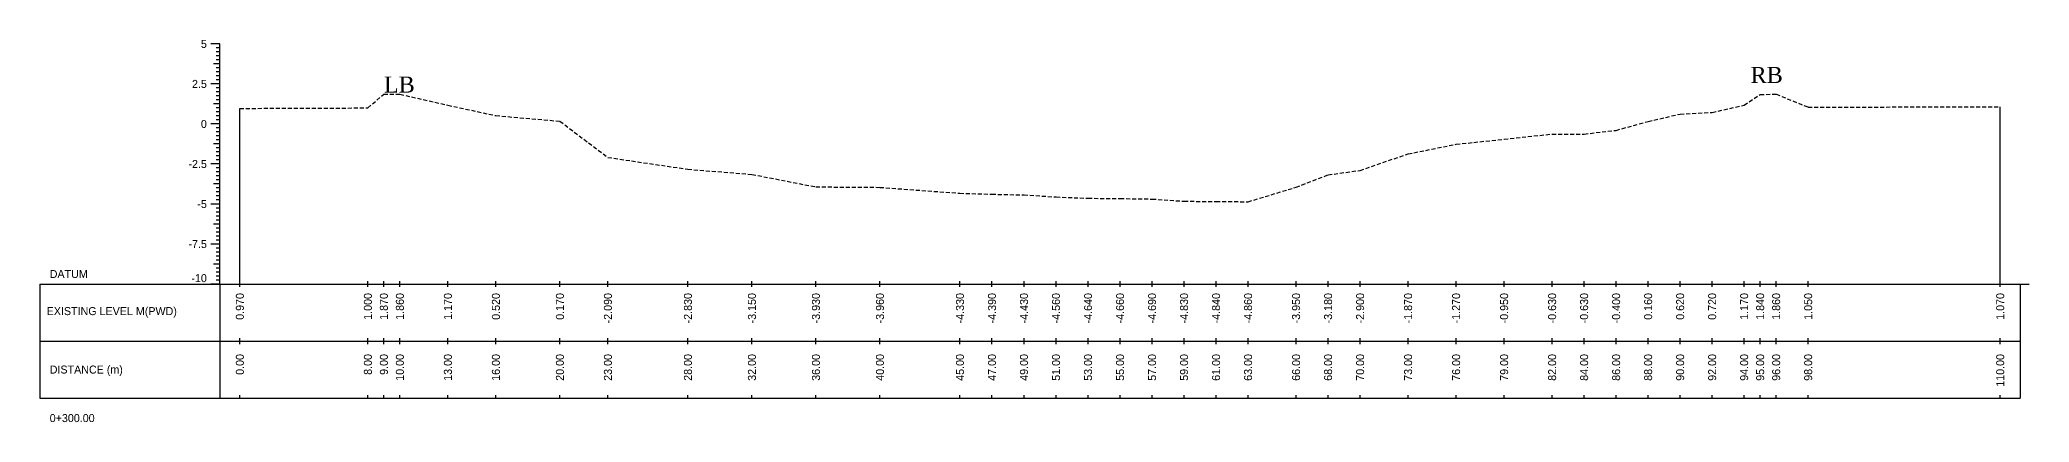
# Model space of a CAD drawing. Header units: inches. Extents: x 2527 to 3799, y -2520 to -1051.
# Drawn here: x 2819.9 to 2944.3, y -1492.1 to -1468.2 of the extents above; entities that cross this region are included whole.
import ezdxf
from ezdxf.enums import TextEntityAlignment as Align

# ---------------------------------------------------------------- set-up
doc = ezdxf.new("R2010")
doc.units = ezdxf.units.IN
doc.header["$MEASUREMENT"] = 0
doc.linetypes.add('HIDDEN', pattern=[0.375, 0.25, -0.125])
doc.layers.add('CS_Drawing', color=7, linetype='Continuous')
doc.layers.add('GL', color=3, linetype='HIDDEN')
doc.styles.add('romans', font='romans.shx')

msp = doc.modelspace()

# ---------------------------------------------------------------- linework, layer by layer
at = {"layer": 'CS_Drawing'}
for p, q in [((2831.2, -1468.49), (2830.64, -1468.49)), ((2831.2, -1468.49), (2830.81, -1468.49)), ((2831.2, -1468.49), (2830.97, -1468.49)), ((2831.2, -1468.74), (2830.97, -1468.74)), ((2831.2, -1468.99), (2830.97, -1468.99)), ((2831.2, -1469.24), (2830.97, -1469.24)), ((2831.2, -1483.49), (2831.2, -1468.49)), ((2831.2, -1469.74), (2830.81, -1469.74)), ((2831.2, -1469.49), (2830.97, -1469.49)), ((2831.2, -1469.74), (2830.97, -1469.74)), ((2831.2, -1469.99), (2830.97, -1469.99)), ((2831.2, -1470.24), (2830.97, -1470.24)), ((2831.2, -1470.49), (2830.97, -1470.49)), ((2831.2, -1470.99), (2830.64, -1470.99)), ((2831.2, -1470.99), (2830.81, -1470.99)), ((2831.2, -1470.74), (2830.97, -1470.74)), ((2831.2, -1470.99), (2830.97, -1470.99)), ((2831.2, -1471.24), (2830.97, -1471.24)), ((2831.2, -1471.49), (2830.97, -1471.49)), ((2831.2, -1471.74), (2830.97, -1471.74)), ((2831.2, -1472.24), (2830.81, -1472.24)), ((2831.2, -1471.99), (2830.97, -1471.99)), ((2831.2, -1472.24), (2830.97, -1472.24)), ((2831.2, -1472.49), (2830.97, -1472.49)), ((2831.2, -1472.74), (2830.97, -1472.74)), ((2831.2, -1472.99), (2830.97, -1472.99)), ((2832.45, -1483.49), (2832.45, -1472.52)), ((2942.45, -1483.49), (2942.45, -1472.42)), ((2831.2, -1473.49), (2830.64, -1473.49)), ((2831.2, -1473.49), (2830.81, -1473.49)), ((2831.2, -1473.24), (2830.97, -1473.24)), ((2831.2, -1473.49), (2830.97, -1473.49)), ((2831.2, -1473.74), (2830.97, -1473.74)), ((2831.2, -1473.99), (2830.97, -1473.99)), ((2831.2, -1474.24), (2830.97, -1474.24)), ((2831.2, -1474.74), (2830.81, -1474.74)), ((2831.2, -1474.49), (2830.97, -1474.49)), ((2831.2, -1474.74), (2830.97, -1474.74)), ((2831.2, -1474.99), (2830.97, -1474.99)), ((2831.2, -1475.24), (2830.97, -1475.24)), ((2831.2, -1475.49), (2830.97, -1475.49)), ((2831.2, -1475.99), (2830.64, -1475.99)), ((2831.2, -1475.99), (2830.81, -1475.99)), ((2831.2, -1475.74), (2830.97, -1475.74)), ((2831.2, -1475.99), (2830.97, -1475.99)), ((2831.2, -1476.24), (2830.97, -1476.24)), ((2831.2, -1476.49), (2830.97, -1476.49)), ((2831.2, -1476.74), (2830.97, -1476.74)), ((2831.2, -1477.24), (2830.81, -1477.24)), ((2831.2, -1476.99), (2830.97, -1476.99)), ((2831.2, -1477.24), (2830.97, -1477.24)), ((2831.2, -1477.49), (2830.97, -1477.49)), ((2831.2, -1477.74), (2830.97, -1477.74)), ((2831.2, -1477.99), (2830.97, -1477.99)), ((2831.2, -1478.49), (2830.64, -1478.49)), ((2831.2, -1478.49), (2830.81, -1478.49)), ((2831.2, -1478.24), (2830.97, -1478.24)), ((2831.2, -1478.49), (2830.97, -1478.49)), ((2831.2, -1478.74), (2830.97, -1478.74)), ((2831.2, -1478.99), (2830.97, -1478.99)), ((2831.2, -1479.24), (2830.97, -1479.24)), ((2831.2, -1479.74), (2830.81, -1479.74)), ((2831.2, -1479.49), (2830.97, -1479.49)), ((2831.2, -1479.74), (2830.97, -1479.74)), ((2831.2, -1479.99), (2830.97, -1479.99)), ((2831.2, -1480.24), (2830.97, -1480.24)), ((2831.2, -1480.49), (2830.97, -1480.49)), ((2831.2, -1480.99), (2830.64, -1480.99)), ((2831.2, -1480.99), (2830.81, -1480.99)), ((2831.2, -1480.74), (2830.97, -1480.74)), ((2831.2, -1480.99), (2830.97, -1480.99)), ((2831.2, -1481.24), (2830.97, -1481.24)), ((2831.2, -1481.49), (2830.97, -1481.49)), ((2831.2, -1481.74), (2830.97, -1481.74)), ((2831.2, -1482.24), (2830.81, -1482.24)), ((2831.2, -1481.99), (2830.97, -1481.99)), ((2831.2, -1482.24), (2830.97, -1482.24)), ((2831.2, -1482.49), (2830.97, -1482.49)), ((2831.2, -1482.74), (2830.97, -1482.74)), ((2831.2, -1482.99), (2830.97, -1482.99)), ((2819.95, -1483.49), (2831.2, -1483.49)), ((2819.95, -1483.49), (2819.95, -1490.61)), ((2831.2, -1483.49), (2830.64, -1483.49)), ((2831.2, -1483.49), (2830.81, -1483.49)), ((2831.2, -1483.24), (2830.97, -1483.24)), ((2831.2, -1483.49), (2830.97, -1483.49)), ((2831.2, -1483.49), (2943.7, -1483.49)), ((2831.2, -1483.49), (2831.2, -1490.61)), ((2832.45, -1483.67), (2832.45, -1483.3)), ((2840.45, -1483.67), (2840.45, -1483.3)), ((2841.45, -1483.67), (2841.45, -1483.3)), ((2842.45, -1483.67), (2842.45, -1483.3)), ((2845.45, -1483.67), (2845.45, -1483.3)), ((2848.45, -1483.67), (2848.45, -1483.3)), ((2852.45, -1483.67), (2852.45, -1483.3)), ((2855.45, -1483.67), (2855.45, -1483.3)), ((2860.45, -1483.67), (2860.45, -1483.3)), ((2864.45, -1483.67), (2864.45, -1483.3)), ((2868.45, -1483.67), (2868.45, -1483.3)), ((2872.45, -1483.67), (2872.45, -1483.3)), ((2877.45, -1483.67), (2877.45, -1483.3)), ((2879.45, -1483.67), (2879.45, -1483.3)), ((2881.45, -1483.67), (2881.45, -1483.3)), ((2883.45, -1483.67), (2883.45, -1483.3)), ((2885.45, -1483.67), (2885.45, -1483.3)), ((2887.45, -1483.67), (2887.45, -1483.3)), ((2889.45, -1483.67), (2889.45, -1483.3)), ((2891.45, -1483.67), (2891.45, -1483.3)), ((2893.45, -1483.67), (2893.45, -1483.3)), ((2895.45, -1483.67), (2895.45, -1483.3)), ((2898.45, -1483.67), (2898.45, -1483.3)), ((2900.45, -1483.67), (2900.45, -1483.3)), ((2902.45, -1483.67), (2902.45, -1483.3)), ((2905.45, -1483.67), (2905.45, -1483.3)), ((2908.45, -1483.67), (2908.45, -1483.3)), ((2911.45, -1483.67), (2911.45, -1483.3)), ((2914.45, -1483.67), (2914.45, -1483.3)), ((2916.45, -1483.67), (2916.45, -1483.3)), ((2918.45, -1483.67), (2918.45, -1483.3)), ((2920.45, -1483.67), (2920.45, -1483.3)), ((2922.45, -1483.67), (2922.45, -1483.3)), ((2924.45, -1483.67), (2924.45, -1483.3)), ((2926.45, -1483.67), (2926.45, -1483.3)), ((2927.45, -1483.67), (2927.45, -1483.3)), ((2928.45, -1483.67), (2928.45, -1483.3)), ((2930.45, -1483.67), (2930.45, -1483.3)), ((2942.45, -1483.67), (2942.45, -1483.3)), ((2943.7, -1483.49), (2944.26, -1483.49)), ((2943.7, -1483.49), (2944.09, -1483.49)), ((2943.7, -1483.49), (2943.92, -1483.49)), ((2943.7, -1483.49), (2943.7, -1490.61)), ((2819.95, -1487.05), (2831.2, -1487.05)), ((2831.2, -1487.05), (2943.7, -1487.05)), ((2831.2, -1487.05), (2943.7, -1487.05)), ((2832.45, -1487.24), (2832.45, -1486.86)), ((2840.45, -1487.24), (2840.45, -1486.86)), ((2841.45, -1487.24), (2841.45, -1486.86)), ((2842.45, -1487.24), (2842.45, -1486.86)), ((2845.45, -1487.24), (2845.45, -1486.86)), ((2848.45, -1487.24), (2848.45, -1486.86)), ((2852.45, -1487.24), (2852.45, -1486.86)), ((2855.45, -1487.24), (2855.45, -1486.86)), ((2860.45, -1487.24), (2860.45, -1486.86)), ((2864.45, -1487.24), (2864.45, -1486.86)), ((2868.45, -1487.24), (2868.45, -1486.86)), ((2872.45, -1487.24), (2872.45, -1486.86)), ((2877.45, -1487.24), (2877.45, -1486.86)), ((2879.45, -1487.24), (2879.45, -1486.86)), ((2881.45, -1487.24), (2881.45, -1486.86)), ((2883.45, -1487.24), (2883.45, -1486.86)), ((2885.45, -1487.24), (2885.45, -1486.86)), ((2887.45, -1487.24), (2887.45, -1486.86)), ((2889.45, -1487.24), (2889.45, -1486.86)), ((2891.45, -1487.24), (2891.45, -1486.86)), ((2893.45, -1487.24), (2893.45, -1486.86)), ((2895.45, -1487.24), (2895.45, -1486.86)), ((2898.45, -1487.24), (2898.45, -1486.86)), ((2900.45, -1487.24), (2900.45, -1486.86)), ((2902.45, -1487.24), (2902.45, -1486.86)), ((2905.45, -1487.24), (2905.45, -1486.86)), ((2908.45, -1487.24), (2908.45, -1486.86)), ((2911.45, -1487.24), (2911.45, -1486.86)), ((2914.45, -1487.24), (2914.45, -1486.86)), ((2916.45, -1487.24), (2916.45, -1486.86)), ((2918.45, -1487.24), (2918.45, -1486.86)), ((2920.45, -1487.24), (2920.45, -1486.86)), ((2922.45, -1487.24), (2922.45, -1486.86)), ((2924.45, -1487.24), (2924.45, -1486.86)), ((2926.45, -1487.24), (2926.45, -1486.86)), ((2927.45, -1487.24), (2927.45, -1486.86)), ((2928.45, -1487.24), (2928.45, -1486.86)), ((2930.45, -1487.24), (2930.45, -1486.86)), ((2942.45, -1487.24), (2942.45, -1486.86)), ((2832.45, -1490.61), (2832.45, -1490.42)), ((2840.45, -1490.61), (2840.45, -1490.42)), ((2841.45, -1490.61), (2841.45, -1490.42)), ((2842.45, -1490.61), (2842.45, -1490.42)), ((2845.45, -1490.61), (2845.45, -1490.42)), ((2848.45, -1490.61), (2848.45, -1490.42)), ((2852.45, -1490.61), (2852.45, -1490.42)), ((2855.45, -1490.61), (2855.45, -1490.42)), ((2860.45, -1490.61), (2860.45, -1490.42)), ((2864.45, -1490.61), (2864.45, -1490.42)), ((2868.45, -1490.61), (2868.45, -1490.42)), ((2872.45, -1490.61), (2872.45, -1490.42)), ((2877.45, -1490.61), (2877.45, -1490.42)), ((2879.45, -1490.61), (2879.45, -1490.42)), ((2881.45, -1490.61), (2881.45, -1490.42)), ((2883.45, -1490.61), (2883.45, -1490.42)), ((2885.45, -1490.61), (2885.45, -1490.42)), ((2887.45, -1490.61), (2887.45, -1490.42)), ((2889.45, -1490.61), (2889.45, -1490.42)), ((2891.45, -1490.61), (2891.45, -1490.42)), ((2893.45, -1490.61), (2893.45, -1490.42)), ((2895.45, -1490.61), (2895.45, -1490.42)), ((2898.45, -1490.61), (2898.45, -1490.42)), ((2900.45, -1490.61), (2900.45, -1490.42)), ((2902.45, -1490.61), (2902.45, -1490.42)), ((2905.45, -1490.61), (2905.45, -1490.42)), ((2908.45, -1490.61), (2908.45, -1490.42)), ((2911.45, -1490.61), (2911.45, -1490.42)), ((2914.45, -1490.61), (2914.45, -1490.42)), ((2916.45, -1490.61), (2916.45, -1490.42)), ((2918.45, -1490.61), (2918.45, -1490.42)), ((2920.45, -1490.61), (2920.45, -1490.42)), ((2922.45, -1490.61), (2922.45, -1490.42)), ((2924.45, -1490.61), (2924.45, -1490.42)), ((2926.45, -1490.61), (2926.45, -1490.42)), ((2927.45, -1490.61), (2927.45, -1490.42)), ((2928.45, -1490.61), (2928.45, -1490.42)), ((2930.45, -1490.61), (2930.45, -1490.42)), ((2942.45, -1490.61), (2942.45, -1490.42)), ((2819.95, -1490.61), (2831.2, -1490.61)), ((2831.2, -1490.61), (2943.7, -1490.61))]:
    msp.add_line(p, q, dxfattribs=at)
at = {"layer": 'GL'}
msp.add_lwpolyline([(2832.45, -1472.52), (2840.45, -1472.49), (2841.45, -1471.62), (2842.45, -1471.63), (2845.45, -1472.32), (2848.45, -1472.97), (2852.45, -1473.32), (2855.45, -1475.58), (2860.45, -1476.32), (2864.45, -1476.64), (2868.45, -1477.42), (2872.45, -1477.45), (2877.45, -1477.82), (2879.45, -1477.88), (2881.45, -1477.92), (2883.45, -1478.05), (2885.45, -1478.13), (2887.45, -1478.15), (2889.45, -1478.18), (2891.45, -1478.32), (2893.45, -1478.33), (2895.45, -1478.35), (2898.45, -1477.44), (2900.45, -1476.67), (2902.45, -1476.39), (2905.45, -1475.36), (2908.45, -1474.76), (2911.45, -1474.44), (2914.45, -1474.12), (2916.45, -1474.12), (2918.45, -1473.89), (2920.45, -1473.33), (2922.45, -1472.87), (2924.45, -1472.77), (2926.45, -1472.32), (2927.45, -1471.65), (2928.45, -1471.63), (2930.45, -1472.44), (2942.45, -1472.42)], dxfattribs=at)

# ---------------------------------------------------------------- texts
at = {"char_height": 1, "width": 87.7722, "attachment_point": 1, "style": 'romans'}
for s, insert in [('{\\fTimes New Roman|b0|i0|c0|p18;LB}', (2841.45, -1470.53)), ('{\\fTimes New Roman|b0|i0|c0|p18;RB}', (2926.85, -1469.93))]:
    msp.add_mtext(s, dxfattribs=dict(at, insert=insert))
at = {"layer": 'CS_Drawing'}
for s, p in [('5', (2830.39, -1468.49)), ('2.5', (2830.39, -1470.99)), ('0', (2830.39, -1473.49)), ('-2.5', (2830.39, -1475.99)), ('-5', (2830.39, -1478.49)), ('-7.5', (2830.39, -1480.99))]:
    msp.add_text(s, height=0.5, dxfattribs=at).set_placement(p, align=Align.MIDDLE_RIGHT)
for s, p in [('DATUM', (2820.57, -1482.86)), ('EXISTING LEVEL M(PWD)', (2820.38, -1485.18)), ('DISTANCE (m)', (2820.57, -1488.83)), ('0+300.00', (2820.57, -1491.86))]:
    msp.add_text(s, height=0.5, dxfattribs=at).set_placement(p, align=Align.MIDDLE_LEFT)
msp.add_text('-10', height=0.5, dxfattribs=at).set_placement((2830.39, -1483.37), align=Align.RIGHT)
for s, p in [('0.970', (2832.45, -1484.05)), ('1.000', (2840.45, -1484.05)), ('1.870', (2841.45, -1484.05)), ('1.860', (2842.45, -1484.05)), ('1.170', (2845.45, -1484.05)), ('0.520', (2848.45, -1484.05)), ('0.170', (2852.45, -1484.05)), ('-2.090', (2855.45, -1484.05)), ('-2.830', (2860.45, -1484.05)), ('-3.150', (2864.45, -1484.05)), ('-3.930', (2868.45, -1484.05)), ('-3.960', (2872.45, -1484.05)), ('-4.330', (2877.45, -1484.05)), ('-4.390', (2879.45, -1484.05)), ('-4.430', (2881.45, -1484.05)), ('-4.560', (2883.45, -1484.05)), ('-4.640', (2885.45, -1484.05)), ('-4.660', (2887.45, -1484.05)), ('-4.690', (2889.45, -1484.05)), ('-4.830', (2891.45, -1484.05)), ('-4.840', (2893.45, -1484.05)), ('-4.860', (2895.45, -1484.05)), ('-3.950', (2898.45, -1484.05)), ('-3.180', (2900.45, -1484.05)), ('-2.900', (2902.45, -1484.05)), ('-1.870', (2905.45, -1484.05)), ('-1.270', (2908.45, -1484.05)), ('-0.950', (2911.45, -1484.05)), ('-0.630', (2914.45, -1484.05)), ('-0.630', (2916.45, -1484.05)), ('-0.400', (2918.45, -1484.05)), ('0.160', (2920.45, -1484.05)), ('0.620', (2922.45, -1484.05)), ('0.720', (2924.45, -1484.05)), ('1.170', (2926.45, -1484.05)), ('1.840', (2927.45, -1484.05)), ('1.860', (2928.45, -1484.05)), ('1.050', (2930.45, -1484.05)), ('1.070', (2942.45, -1484.05)), ('0.00', (2832.45, -1487.86)), ('8.00', (2840.45, -1487.86)), ('9.00', (2841.45, -1487.86)), ('10.00', (2842.45, -1487.86)), ('13.00', (2845.45, -1487.86)), ('16.00', (2848.45, -1487.86)), ('20.00', (2852.45, -1487.86)), ('23.00', (2855.45, -1487.86)), ('28.00', (2860.45, -1487.86)), ('32.00', (2864.45, -1487.86)), ('36.00', (2868.45, -1487.86)), ('40.00', (2872.45, -1487.86)), ('45.00', (2877.45, -1487.86)), ('47.00', (2879.45, -1487.86)), ('49.00', (2881.45, -1487.86)), ('51.00', (2883.45, -1487.86)), ('53.00', (2885.45, -1487.86)), ('55.00', (2887.45, -1487.86)), ('57.00', (2889.45, -1487.86)), ('59.00', (2891.45, -1487.86)), ('61.00', (2893.45, -1487.86)), ('63.00', (2895.45, -1487.86)), ('66.00', (2898.45, -1487.86)), ('68.00', (2900.45, -1487.86)), ('70.00', (2902.45, -1487.86)), ('73.00', (2905.45, -1487.86)), ('76.00', (2908.45, -1487.86)), ('79.00', (2911.45, -1487.86)), ('82.00', (2914.45, -1487.86)), ('84.00', (2916.45, -1487.86)), ('86.00', (2918.45, -1487.86)), ('88.00', (2920.45, -1487.86)), ('90.00', (2922.45, -1487.86)), ('92.00', (2924.45, -1487.86)), ('94.00', (2926.45, -1487.86)), ('95.00', (2927.45, -1487.86)), ('96.00', (2928.45, -1487.86)), ('98.00', (2930.45, -1487.86)), ('110.00', (2942.45, -1487.86))]:
    msp.add_text(s, height=0.5, rotation=90, dxfattribs=at).set_placement(p, align=Align.MIDDLE_RIGHT)

doc.saveas('drawing.dxf')
